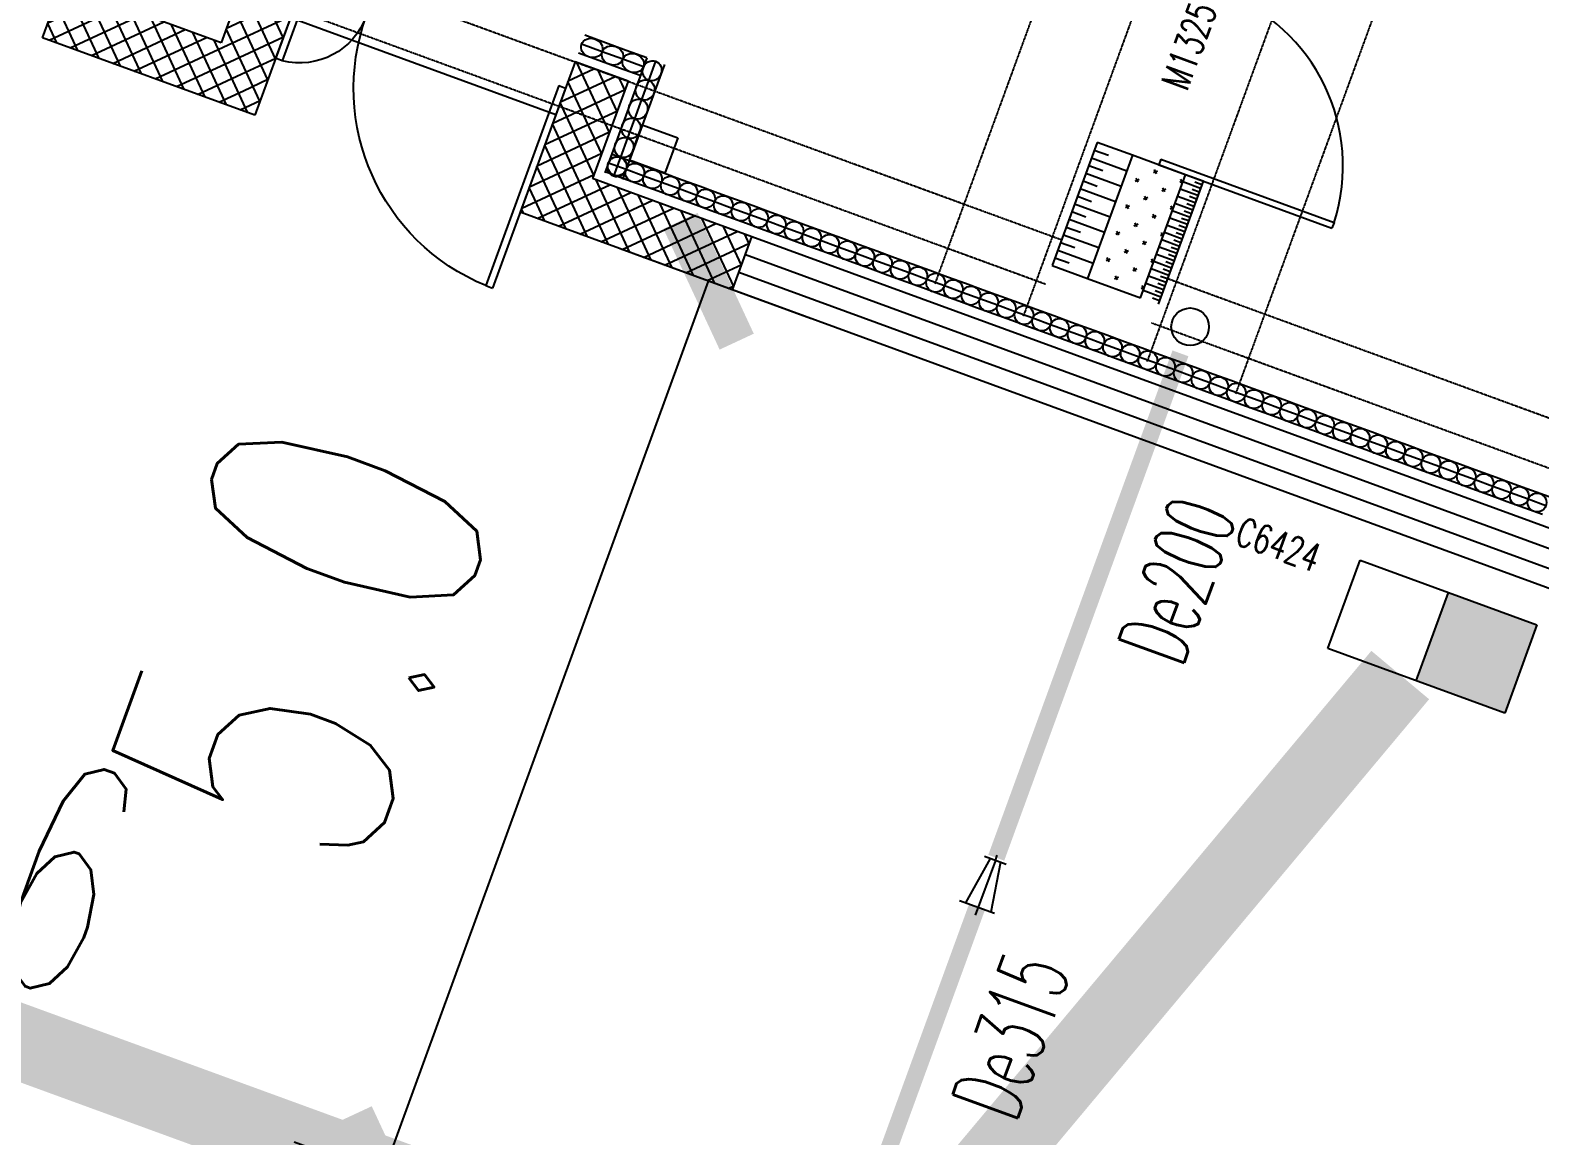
# Model space of a CAD drawing. Extents: x -111898 to 889894, y -2 to 1194865.
# Drawn here: x 665964 to 673980, y 940114 to 945982 of the extents above; entities that cross this region are included whole.
import ezdxf

# ---------------------------------------------------------------- set-up
doc = ezdxf.new("R2010")
doc.units = 0
doc.header["$LTSCALE"] = 10
doc.header["$MEASUREMENT"] = 0
doc.linetypes.add('10平面$0$DASH', pattern=[0.35, 0.25, -0.1])
doc.layers.get('Defpoints').update_dxf_attribs({"color": 210})
for name, color, linetype in [('0-WALL', 252, 'Continuous'), ('1-单体雨水', 131, 'Continuous'), ('10平面$0$10平面$0$WINDOW', 4, 'Continuous'), ('10平面$0$10平面$0$WINDOW_TEXT', 7, 'Continuous'), ('10平面$0$99平面图例外参$0$A-HATCH-2', 251, 'Continuous'), ('10平面$0$A-HRAIL', 173, 'Continuous'), ('10平面$0$A-LIN-V', 9, 'Continuous'), ('10平面$0$AS-WALL', 40, 'Continuous'), ('10平面$0$PUB_HATCH', 8, 'Continuous'), ('Gps-ZF雨水', 4, 'TG_Y'), ('TEXT_雨水', 4, 'Continuous'), ('TWT_雨水口', 4, 'Continuous'), ('VPIPE-雨水', 4, 'Continuous'), ('WALL', 252, 'Continuous'), ('建-窗', 252, 'Continuous'), ('建-门窗编号', 7, 'Continuous'), ('污水标高', 2, 'Continuous'), ('虹吸管道配件', 7, 'Continuous')]:
    doc.layers.add(name, color=color, linetype=linetype)
doc.styles.add('10平面$0$10平面$0$_TCH_WINDOW', font='SIMPLEX', dxfattribs={"height": 3.5, "bigfont": 'GBCBIG'})
doc.styles.add('_TCH_DIM_T3', font='SIMPLEX', dxfattribs={"width": 0.705882, "bigfont": 'GBCBIG'})
doc.styles.add('_TWT_PIPEDN', font='SIMPLEX', dxfattribs={"width": 0.6, "height": 3, "bigfont": 'HZTXT'})
doc.styles.add('A-WIN-LABEL', font='SIMPLEX', dxfattribs={"bigfont": 'GBCBIG'})
doc.styles.add('TG_LINETYPE', font='SIMPLEX', dxfattribs={"width": 0.8, "height": 3.5, "bigfont": 'HZTXT'})
doc.linetypes.add('TG_Y', pattern='A,2,-0.3,["Y",TG_LINETYPE,S=0.1,R=0,X=-0.25,Y=-0.15],0', length=2.3)
doc.dimstyles.new('_TCH_ARCH&&500', dxfattribs={"dimtxt": 1487.5, "dimasz": 500, "dimexe": 500, "dimexo": 500, "dimgap": 631.25, "dimtad": 1, "dimdec": 1, "dimlfac": 0.001, "dimzin": 0, "dimdsep": 46, "dimtxsty": '_TCH_DIM_T3', "dimblk": 'ARCHTICK', "dimcen": 0.09, "dimclrt": 7, "dimazin": 2, "dimtfac": 1, "dimtdec": 1, "dimtix": 1, "dimtmove": 2, "dimatfit": 3, "dimfxl": 0, "dimtolj": 1, "dimtzin": 0, "dimarcsym": 0})
pattern_1 = [(45, (60, 0), (-60.0001, 60.0001), []), (135, (60, 0), (-60.0001, -60.0001), [])]

# ---------------------------------------------------------------- blocks, each defined once
blk = doc.blocks.new('10平面$0$DOOR2DLIB$SYSLIB$00000123')
at = {"color": 0}
for p, q in [((0.475, -0.0014), (0.475, 0.7521)), ((0.475, 0.7521), (0.5, 0.7521)), ((0.5, -0.0014), (0.5, 0.7521)), ((-0.5, 0), (-0.5, 0.252)), ((-0.475, 0.252), (-0.5, 0.252)), ((-0.475, 0), (-0.475, 0.252)), ((-0.475, 0), (-0.5, 0)), ((0.475, -0.0014), (0.5, -0.0014))]:
    blk.add_line(p, q, dxfattribs=at)
for centre, radius, start, end in [((0.5046, -0.0019), 0.7546, 92.2493, 179.7238), ((-0.5008, 0.0026), 0.2508, 359.7899, 84.0974)]:
    blk.add_arc(centre, radius, start, end, dxfattribs=at)
blk = doc.blocks.new('10平面$0$G$C325EBD4F')
at = {"layer": '10平面$0$PUB_HATCH'}
h = blk.add_hatch(dxfattribs=at)
h.set_pattern_fill('多孔材料', color=256, scale=30, style=0)
h.set_pattern_definition(pattern_1)
h.paths.add_polyline_path([(3700, -50), (3400, 250), (3400, -300), (3700, -600)])
h = blk.add_hatch(dxfattribs=at)
h.set_pattern_fill('多孔材料', color=256, scale=30, style=0)
h.set_pattern_definition(pattern_1)
h.paths.add_polyline_path([(5500, 250), (5200, 250), (5200, -50)])
h = blk.add_hatch(dxfattribs=at)
h.set_pattern_fill('多孔材料', color=256, scale=30, style=0)
h.set_pattern_definition(pattern_1)
h.paths.add_polyline_path([(5500, 250), (5200, -50), (5200, -600), (5500, -300)])
h = blk.add_hatch(dxfattribs=at)
h.set_pattern_fill('多孔材料', color=256, scale=30, style=0)
h.set_pattern_definition(pattern_1)
h.paths.add_polyline_path([(3700, -600), (3400, -300), (2500, -300), (2500, -600)])
h = blk.add_hatch(dxfattribs=at)
h.set_pattern_fill('多孔材料', color=256, scale=30, style=0)
h.set_pattern_definition(pattern_1)
h.paths.add_polyline_path([(6400, -300), (5500, -300), (5200, -600), (6400, -600)])
at = {"layer": '10平面$0$10平面$0$WINDOW'}
blk.add_line((5200, -50), (3700, -50), dxfattribs=at)
at = {"layer": '10平面$0$AS-WALL'}
for p, q in [((3400, 250), (3400, -300)), ((5500, 250), (5200, 250)), ((5200, 250), (5200, -50)), ((5500, 250), (5500, -300)), ((3700, -50), (3700, -600)), ((5200, -50), (5200, -600)), ((3400, -300), (2500, -300)), ((2500, -600), (2500, -300)), ((6400, -300), (5500, -300)), ((6400, -600), (6400, -300)), ((3700, -600), (2500, -600)), ((6400, -600), (5200, -600))]:
    blk.add_line(p, q, dxfattribs=at)
at = {"layer": '10平面$0$10平面$0$WINDOW'}
ref = blk.add_blockref('10平面$0$DOOR2DLIB$SYSLIB$00000123', (4450, 100), dxfattribs=dict(at, xscale=-1500, yscale=1500, zscale=300, rotation=180.0000000000445))
ref.add_attrib('A', 'MLC1584', (4117.5, 313.1), dxfattribs={"layer": '10平面$0$10平面$0$WINDOW_TEXT', "height": 148.75, "style": '10平面$0$10平面$0$_TCH_WINDOW', "width": 0.705882})
blk = doc.blocks.new('A$C5F4A4BCE')
at = {"layer": '虹吸管道配件'}
for p, q in [((307, 347), (30, 146)), ((333, 321), (54, 43)), ((388, 266), (278, 376)), ((333, 321), (360, 348)), ((359, 295), (158, 18)), ((177, 0), (0, 176))]:
    blk.add_line(p, q, dxfattribs=at)
blk = doc.blocks.new('10平面$0$99平面图例外参$0$$LinePat$圆环')
for points in [[(0, 150), (300, 150)], [(0, 0), (300, 0)], [(0, -150), (300, -150)]]:
    blk.add_lwpolyline(points)
at = {"color": 0}
blk.add_circle((150, 0), 150, dxfattribs=at)
blk = doc.blocks.new('10平面$0$99平面图例外参$0$$LinePat$填挖边坡')
at = {"color": 0}
for p, q in [((0, 0), (0, -1500)), ((300, 0), (300, -600))]:
    blk.add_line(p, q, dxfattribs=at)
at = {"layer": 'Defpoints', "color": 0}
blk.add_point((600, 0), dxfattribs=at)
blk = doc.blocks.new('WINDOW2DLIB$DYNSTYLE$00000005')
at = {"color": 0}
for points in [[(-0.5, 0.5), (-0.5, -0.5)], [(-0.5, 0.5), (0.5, 0.5)], [(0.5, -0.5), (0.5, 0.5)], [(0.5, 0.1667), (-0.5, 0.1667)], [(0.5, -0.1667), (-0.5, -0.1667)], [(-0.5, -0.5), (0.5, -0.5)]]:
    blk.add_lwpolyline(points, dxfattribs=at)
blk = doc.blocks.new('$TwtSys$00000424')
for p, q in [((-500, 250), (500, 250)), ((-500, -250), (-500, 250)), ((0, -250), (0, 250)), ((500, 250), (500, -250)), ((500, -250), (-500, -250))]:
    blk.add_line(p, q)
blk.add_solid([(0, 250), (500, 250), (0, -250), (500, -250)])
blk = doc.blocks.new('_ArchTick')
at = {"color": 0, "linetype": 'ByBlock', "const_width": 0.4}
blk.add_lwpolyline([(-0.5, -0.5), (0.5, 0.5)], dxfattribs=at)
blk = doc.blocks.new('*D8439')
at = {"layer": 'Defpoints', "color": 0, "transparency": 16777216}
for p in [(669566.8, 944649.3), (670577.6, 944280.4), (668847.5, 939539.4)]:
    blk.add_point(p, dxfattribs=at)
at = {"layer": '污水标高', "color": 0, "lineweight": -2, "transparency": 16777216}
for p, q in [((670107.9, 944451.8), (669097.1, 944820.7)), ((667836.6, 939908.3), (669566.8, 944649.3)), ((668377.8, 939710.8), (667366.9, 940079.7))]:
    blk.add_line(p, q, dxfattribs=at)
at = {"layer": '污水标高', "color": 0, "lineweight": -2, "transparency": 16777216, "xscale": 500, "yscale": 500, "zscale": 500}
for p, rotation in [((669566.8, 944649.3), 69.95104027253528), ((667836.6, 939908.3), 249.9510402725353)]:
    blk.add_blockref('_ArchTick', p, dxfattribs=dict(at, rotation=rotation))
at = {"layer": '污水标高', "color": 7, "transparency": 16777216, "insert": (667410, 942750.2), "char_height": 1487.5, "attachment_point": 5, "rotation": 69.95104, "style": '_TCH_DIM_T3'}
blk.add_mtext('\\A1;5.0', dxfattribs=at)

msp = doc.modelspace()

# ---------------------------------------------------------------- hatches: boundary and pattern name
at = {"layer": '0-WALL'}
h = msp.add_hatch(dxfattribs=at)
h.set_pattern_fill('草坪或沼泽', color=8, scale=400, angle=-0.200257)
h.set_pattern_definition([(359.79974, (-824318.4, 704905.5), (1605.5824, 1594.398), [240, -48, 64, -48, 240, -960]), (359.79974, (-824398.3, 704953.8), (1605.5824, 1594.398), [160, -120, 240, -120, 160, -800]), (359.79974, (-823836, 705591.9), (1605.5824, 1594.398), [200, -80, 200, -1120]), (359.79974, (-824634.9, 705914.7), (1605.5824, 1594.398), [80, -160, 80, -1280]), (89.79974, (-824474.9, 705914.1), (-1594.398, 1605.5824), [144, -1456]), (89.79974, (-823998.3, 704952.4), (-1594.398, 1605.5824), [160, -1440]), (89.79974, (-823596, 705591), (-1594.398, 1605.5824), [160, -1440]), (44.79974, (-823790.3, 704935.7), (5.5922, 1599.9902), [160, -2102.7417]), (134.79974, (-824206.3, 704937.2), (-1599.9902, 5.5922), [160, -2102.7417]), (63.23469, (-823838.3, 704943.9), (5.5922, 1599.99023), [160, -3417.7088]), (75.7635, (-823918.27, 704952.15), (5.59221, 1599.99023), [160, -6436.969]), (75.7635, (-823516.03, 705590.75), (5.59221, 1599.99023), [128, -6468.969]), (75.7635, (-824442.9, 705914), (5.59221, 1599.99023), [112, -6484.969]), (103.835987, (-824078.27, 704952.7), (5.59221, 1599.99023), [160, -6436.969]), (103.835987, (-823676.03, 705591.3), (5.59221, 1599.99023), [128, -6468.969]), (103.835987, (-824506.9, 705914.2), (5.59221, 1599.99023), [112, -6484.969]), (116.364795, (-824158.3, 704945), (5.5922, 1599.99023), [160, -3417.7069])])
edge = h.paths.add_edge_path()
edge.add_line((741503.08, 933538.38), (741712.87, 934018.57))
edge.add_line((741712.87, 934018.57), (745060.96, 941812.89))
edge.add_line((745060.96, 941812.89), (766890.86, 1001849.76))
edge.add_line((766890.86, 1001849.76), (760346.98, 1016169.02))
edge.add_line((760346.98, 1016169.02), (737579.78, 1026362.54))
edge.add_line((737579.78, 1026362.54), (720756.11, 1037729.77))
edge.add_line((720756.11, 1037729.77), (653654.65, 1067773.01))
edge.add_line((653654.65, 1067773.01), (467795.25, 820503.81))
edge.add_line((467795.25, 820503.81), (468143.58, 820404.89))
edge.add_line((468143.58, 820404.89), (647181.92, 1058601.18))
edge.add_line((647181.92, 1058601.18), (648464.56, 1058132.56))
edge.add_line((648464.56, 1058132.56), (650350.23, 1063296.8))
edge.add_line((650350.23, 1063296.8), (720796.15, 1037558.69))
edge.add_line((720796.15, 1037558.69), (718909.6, 1032395.07))
edge.add_line((718909.6, 1032395.07), (725484.49, 1029992.9))
edge.add_line((725484.49, 1029992.9), (726513.26, 1032808.65))
edge.add_line((726513.26, 1032808.65), (729331.07, 1031779.14))
edge.add_line((729331.07, 1031779.14), (728302.36, 1028963.46))
edge.add_line((728302.36, 1028963.46), (747084.56, 1022101.19))
edge.add_line((747084.56, 1022101.19), (755217.14, 1018452.95))
edge.add_arc((743028.5, 1006160.87), 17310.64, -14.619994, 45.242091, ccw=False)
edge.add_line((759778.64, 1001791.54), (760685.99, 1001458.08))
edge.add_line((760685.99, 1001458.08), (765094.65, 999847.31))
edge.add_line((765094.65, 999847.31), (740941.69, 933744.02))
edge.add_line((740941.69, 933744.02), (741503.08, 933538.38))
at = {"layer": '10平面$0$PUB_HATCH'}
h = msp.add_hatch(dxfattribs=at)
h.set_pattern_fill('石膏板', color=256, scale=30, angle=-20.070289, style=0)
h.set_pattern_definition([(24.929711, (581260.3, 187846.72), (-44.707476, 96.183378), [24, -82.06602]), (114.929711, (581417.13, 187789.42), (-96.183378, -44.707476), [24, -82.06602])])
h.paths.add_polyline_path([(671860.48, 944561.2), (672099.33, 945214.94), (671817.55, 945317.89), (671578.7, 944664.16)])

# ---------------------------------------------------------------- linework, layer by layer
at = {"layer": '1-单体雨水', "const_width": 90}
for points in [[(671094.22, 941589.71), (672072.26, 944266.64)], [(670992, 941328.25), (670305.66, 939449.71)]]:
    msp.add_lwpolyline(points, dxfattribs=at)
at = {"layer": '10平面$0$A-LIN-V', "color": 8}
for p, q in [((671629.7, 945386.52), (671390.85, 944732.79)), ((671817.55, 945317.89), (671629.7, 945386.52)), ((672193.26, 945180.62), (671954.41, 944526.89)), ((672193.26, 945180.62), (672099.33, 945214.94))]:
    msp.add_line(p, q, dxfattribs=at)
at = {"layer": '10平面$0$AS-WALL', "color": 8}
for p, q in [((671817.55, 945317.89), (671578.7, 944664.16)), ((672099.33, 945214.94), (671817.55, 945317.89)), ((671860.48, 944561.2), (672099.33, 945214.94)), ((671578.7, 944664.16), (671860.48, 944561.2))]:
    msp.add_line(p, q, dxfattribs=at)
at = {"layer": 'Defpoints', "color": 1}
msp.add_lwpolyline([(669402.71, 945410.56), (669334.07, 945222.71), (669146.22, 945291.34), (669214.85, 945479.19)], close=True, dxfattribs=at)
at = {"layer": 'Gps-ZF雨水', "ltscale": 0.1, "const_width": 400}
for points in [[(655420.6, 944439.37), (669754.15, 939208.51)], [(673239.24, 942559.47), (670781.85, 939624.9)]]:
    msp.add_lwpolyline(points, dxfattribs=at)
at = {"layer": 'VPIPE-雨水', "linetype": 'Continuous'}
msp.add_circle((672123.74, 944407.53), 100, dxfattribs=at)
at = {"layer": 'WALL', "color": 8, "linetype": '10平面$0$DASH'}
for p, q in [((670769.92, 944636), (701895.69, 1029828)), ((671239.56, 944464.41), (702365.32, 1029656.41)), ((671897.05, 944224.19), (703022.81, 1029416.19)), ((672366.69, 944052.6), (703492.45, 1029244.6)), ((666975.65, 946501.37), (671440.95, 944869.92)), ((666889.86, 946266.55), (671355.16, 944635.11)), ((672004.52, 944664.02), (676469.82, 943032.58)), ((671918.72, 944429.2), (676384.02, 942797.76))]:
    msp.add_line(p, q, dxfattribs=at)
at = {"layer": 'WALL', "color": 8}
msp.add_line((669693.38, 944603.46), (669796.33, 944885.24), dxfattribs=at)
msp.add_lwpolyline([(669693.38, 944603.46), (669796.33, 944885.24)], dxfattribs=at)

# ---------------------------------------------------------------- block references
at = {"layer": '10平面$0$10平面$0$WINDOW'}
ref = msp.add_blockref('10平面$0$DOOR2DLIB$SYSLIB$00000123', (672181.5, 945876.94), dxfattribs=dict(at, xscale=-1300, yscale=-1300, zscale=300, rotation=69.92971143552818))
ref.add_attrib('A', 'M1325', (672107.32, 945653.85), dxfattribs={"layer": '10平面$0$10平面$0$WINDOW_TEXT', "height": 148.75, "rotation": 69.929711, "style": '10平面$0$10平面$0$_TCH_WINDOW', "width": 0.705882})
at = {"layer": '10平面$0$99平面图例外参$0$A-HATCH-2', "color": 8}
for p, xscale, yscale, zscale, rotation in [((671599.84, 945304.81), 0.1449999998142448, 0.1333333333333333, 0.1333333333333333, 69.92971143541008), ((671569.98, 945223.09), 0.1449999998142448, 0.1333333333333333, 0.1333333333333333, 69.92971143541008), ((671540.13, 945141.37), 0.1449999998142448, 0.1333333333333333, 0.1333333333333333, 69.92971143541008), ((672179.21, 945142.17), 0.06823529403023287, 0.06666666666666667, 0.06666666666666667, 249.9297114337832), ((672193.26, 945180.62), 0.06823529403023287, 0.06666666666666667, 0.06666666666666667, 249.9297114337832), ((671510.27, 945059.66), 0.1449999998142448, 0.1333333333333333, 0.1333333333333333, 69.92971143541008), ((672151.11, 945065.26), 0.06823529403023287, 0.06666666666666667, 0.06666666666666667, 249.9297114337832), ((672165.16, 945103.71), 0.06823529403023287, 0.06666666666666667, 0.06666666666666667, 249.9297114337832), ((671480.42, 944977.94), 0.1449999998142448, 0.1333333333333333, 0.1333333333333333, 69.92971143541008), ((672123.01, 944988.35), 0.06823529403023287, 0.06666666666666667, 0.06666666666666667, 249.9297114337832), ((672137.06, 945026.8), 0.06823529403023287, 0.06666666666666667, 0.06666666666666667, 249.9297114337832), ((671450.56, 944896.22), 0.1449999998142448, 0.1333333333333333, 0.1333333333333333, 69.92971143541008), ((672080.86, 944872.98), 0.06823529403023287, 0.06666666666666667, 0.06666666666666667, 249.9297114337832), ((672094.91, 944911.44), 0.06823529403023287, 0.06666666666666667, 0.06666666666666667, 249.9297114337832), ((672108.96, 944949.89), 0.06823529403023287, 0.06666666666666667, 0.06666666666666667, 249.9297114337832), ((671420.7, 944814.51), 0.1449999998142448, 0.1333333333333333, 0.1333333333333333, 69.92971143541008), ((672052.76, 944796.07), 0.06823529403023287, 0.06666666666666667, 0.06666666666666667, 249.9297114337832), ((672066.81, 944834.53), 0.06823529403023287, 0.06666666666666667, 0.06666666666666667, 249.9297114337832), ((671390.85, 944732.79), 0.1449999998142448, 0.1333333333333333, 0.1333333333333333, 69.92971143541008), ((672024.66, 944719.16), 0.06823529403023287, 0.06666666666666667, 0.06666666666666667, 249.9297114337832), ((672038.71, 944757.62), 0.06823529403023287, 0.06666666666666667, 0.06666666666666667, 249.9297114337832), ((671996.56, 944642.25), 0.06823529403023287, 0.06666666666666667, 0.06666666666666667, 249.9297114337832), ((672010.61, 944680.71), 0.06823529403023287, 0.06666666666666667, 0.06666666666666667, 249.9297114337832), ((671968.46, 944565.34), 0.06823529403023287, 0.06666666666666667, 0.06666666666666667, 249.9297114337832), ((671982.51, 944603.8), 0.06823529403023287, 0.06666666666666667, 0.06666666666666667, 249.9297114337832)]:
    msp.add_blockref('10平面$0$99平面图例外参$0$$LinePat$填挖边坡', p, dxfattribs=dict(at, xscale=xscale, yscale=yscale, zscale=zscale, rotation=rotation))
at = {"layer": '10平面$0$A-HRAIL'}
for p, xscale, yscale, zscale, rotation in [((669001.85, 945867.54), 0.3888888888074629, 0.3333333333333334, 0.3333333333333333, 159.9297114345931), ((669111.43, 945827.5), 0.3888888888074629, 0.3333333333333334, 0.3333333333333333, 159.9297114345931), ((669221.02, 945787.47), 0.3888888888074629, 0.3333333333333334, 0.3333333333333333, 159.9297114345931), ((669285.14, 945817.27), 0.3611111227129974, 0.3333333333333334, 0.3333333333333333, 249.9297114345931), ((669247.96, 945715.52), 0.3611111227129974, 0.3333333333333334, 0.3333333333333333, 249.9297114345931), ((669210.78, 945613.76), 0.3611111227129974, 0.3333333333333334, 0.3333333333333333, 249.9297114345931), ((669173.61, 945512.01), 0.3611111227129974, 0.3333333333333334, 0.3333333333333333, 249.9297114345931), ((669136.43, 945410.25), 0.3611111227129974, 0.3333333333333334, 0.3333333333333333, 249.9297114345931), ((669099.25, 945308.5), 0.3611111227129974, 0.3333333333333334, 0.3333333333333333, 249.9297114345931), ((669128.26, 945242.18), 0.3333333334243581, 0.3333333334243581, 0.3333333334243581, 159.9297114345931), ((669222.18, 945207.87), 0.3333333334243581, 0.3333333334243581, 0.3333333334243581, 159.9297114345931), ((669316.11, 945173.55), 0.3333333334243581, 0.3333333334243581, 0.3333333334243581, 159.9297114345931), ((669410.04, 945139.23), 0.3333333334243581, 0.3333333334243581, 0.3333333334243581, 159.9297114345931), ((669503.97, 945104.92), 0.3333333334243581, 0.3333333334243581, 0.3333333334243581, 159.9297114345931), ((669597.89, 945070.6), 0.3333333334243581, 0.3333333334243581, 0.3333333334243581, 159.9297114345931), ((669691.82, 945036.28), 0.3333333334243581, 0.3333333334243581, 0.3333333334243581, 159.9297114345931), ((669785.75, 945001.96), 0.3333333334243581, 0.3333333334243581, 0.3333333334243581, 159.9297114345931), ((669879.67, 944967.65), 0.3333333334243581, 0.3333333334243581, 0.3333333334243581, 159.9297114345931), ((669973.6, 944933.33), 0.3333333334243581, 0.3333333334243581, 0.3333333334243581, 159.9297114345931), ((670067.53, 944899.01), 0.3333333334243581, 0.3333333334243581, 0.3333333334243581, 159.9297114345931), ((670161.46, 944864.69), 0.3333333334243581, 0.3333333334243581, 0.3333333334243581, 159.9297114345931), ((670255.38, 944830.38), 0.3333333334243581, 0.3333333334243581, 0.3333333334243581, 159.9297114345931), ((670349.31, 944796.06), 0.3333333334243581, 0.3333333334243581, 0.3333333334243581, 159.9297114345931), ((670443.24, 944761.74), 0.3333333334243581, 0.3333333334243581, 0.3333333334243581, 159.9297114345931), ((670537.17, 944727.43), 0.3333333334243581, 0.3333333334243581, 0.3333333334243581, 159.9297114345931), ((670631.09, 944693.11), 0.3333333334243581, 0.3333333334243581, 0.3333333334243581, 159.9297114345931), ((670725.02, 944658.79), 0.3333333334243581, 0.3333333334243581, 0.3333333334243581, 159.9297114345931), ((670818.95, 944624.47), 0.3333333334243581, 0.3333333334243581, 0.3333333334243581, 159.9297114345931), ((670912.87, 944590.16), 0.3333333334243581, 0.3333333334243581, 0.3333333334243581, 159.9297114345931), ((671006.8, 944555.84), 0.3333333334243581, 0.3333333334243581, 0.3333333334243581, 159.9297114345931), ((671100.73, 944521.52), 0.3333333334243581, 0.3333333334243581, 0.3333333334243581, 159.9297114345931), ((671194.66, 944487.2), 0.3333333334243581, 0.3333333334243581, 0.3333333334243581, 159.9297114345931), ((671288.58, 944452.89), 0.3333333334243581, 0.3333333334243581, 0.3333333334243581, 159.9297114345931), ((671382.51, 944418.57), 0.3333333334243581, 0.3333333334243581, 0.3333333334243581, 159.9297114345931), ((671476.44, 944384.25), 0.3333333334243581, 0.3333333334243581, 0.3333333334243581, 159.9297114345931), ((671570.36, 944349.94), 0.3333333334243581, 0.3333333334243581, 0.3333333334243581, 159.9297114345931), ((671664.29, 944315.62), 0.3333333334243581, 0.3333333334243581, 0.3333333334243581, 159.9297114345931), ((671758.22, 944281.3), 0.3333333334243581, 0.3333333334243581, 0.3333333334243581, 159.9297114345931), ((671852.15, 944246.98), 0.3333333334243581, 0.3333333334243581, 0.3333333334243581, 159.9297114345931), ((671946.07, 944212.67), 0.3333333334243581, 0.3333333334243581, 0.3333333334243581, 159.9297114345931), ((672040, 944178.35), 0.3333333334243581, 0.3333333334243581, 0.3333333334243581, 159.9297114345931), ((672133.93, 944144.03), 0.3333333334243581, 0.3333333334243581, 0.3333333334243581, 159.9297114345931), ((672227.86, 944109.71), 0.3333333334243581, 0.3333333334243581, 0.3333333334243581, 159.9297114345931), ((672321.78, 944075.4), 0.3333333334243581, 0.3333333334243581, 0.3333333334243581, 159.9297114345931), ((672415.71, 944041.08), 0.3333333334243581, 0.3333333334243581, 0.3333333334243581, 159.9297114345931), ((672509.64, 944006.76), 0.3333333334243581, 0.3333333334243581, 0.3333333334243581, 159.9297114345931), ((672603.56, 943972.45), 0.3333333334243581, 0.3333333334243581, 0.3333333334243581, 159.9297114345931), ((672697.49, 943938.13), 0.3333333334243581, 0.3333333334243581, 0.3333333334243581, 159.9297114345931), ((672791.42, 943903.81), 0.3333333334243581, 0.3333333334243581, 0.3333333334243581, 159.9297114345931), ((672885.35, 943869.49), 0.3333333334243581, 0.3333333334243581, 0.3333333334243581, 159.9297114345931), ((672979.27, 943835.18), 0.3333333334243581, 0.3333333334243581, 0.3333333334243581, 159.9297114345931), ((673073.2, 943800.86), 0.3333333334243581, 0.3333333334243581, 0.3333333334243581, 159.9297114345931), ((673167.13, 943766.54), 0.3333333334243581, 0.3333333334243581, 0.3333333334243581, 159.9297114345931), ((673261.05, 943732.22), 0.3333333334243581, 0.3333333334243581, 0.3333333334243581, 159.9297114345931), ((673354.98, 943697.91), 0.3333333334243581, 0.3333333334243581, 0.3333333334243581, 159.9297114345931), ((673448.91, 943663.59), 0.3333333334243581, 0.3333333334243581, 0.3333333334243581, 159.9297114345931), ((673542.84, 943629.27), 0.3333333334243581, 0.3333333334243581, 0.3333333334243581, 159.9297114345931), ((673636.76, 943594.96), 0.3333333334243581, 0.3333333334243581, 0.3333333334243581, 159.9297114345931), ((673730.69, 943560.64), 0.3333333334243581, 0.3333333334243581, 0.3333333334243581, 159.9297114345931), ((673824.62, 943526.32), 0.3333333334243581, 0.3333333334243581, 0.3333333334243581, 159.9297114345931), ((673918.55, 943492), 0.3333333334243581, 0.3333333334243581, 0.3333333334243581, 159.9297114345931), ((674012.47, 943457.69), 0.3333333334243581, 0.3333333334243581, 0.3333333334243581, 159.9297114345931)]:
    msp.add_blockref('10平面$0$99平面图例外参$0$$LinePat$圆环', p, dxfattribs=dict(at, xscale=xscale, yscale=yscale, zscale=zscale, rotation=rotation))
at = {"layer": 'TWT_雨水口', "rotation": 339.9297083984292}
msp.add_blockref('$TwtSys$00000424', (673409.91, 942763.27), dxfattribs=at)
at = {"layer": 'WALL', "color": 8, "rotation": 339.9297114345931}
msp.add_blockref('10平面$0$G$C325EBD4F', (663887.94, 947363.33), dxfattribs=at)
at = {"layer": '建-窗'}
ref = msp.add_blockref('WINDOW2DLIB$DYNSTYLE$00000005', (672750.53, 943646.2), dxfattribs=dict(at, xscale=6400, yscale=-300, zscale=300, rotation=159.929711440973))
ref.add_attrib('A', 'C6424', (672353.73, 943259.51), dxfattribs={"layer": '建-门窗编号', "height": 148.75, "rotation": 339.929711, "style": 'A-WIN-LABEL', "width": 0.705882})
at = {"layer": '虹吸管道配件', "lineweight": -2, "xscale": 0.7866797424559363, "yscale": 0.7866797424559363, "zscale": 0.7866797424559363, "rotation": 24.92971144896942}
msp.add_blockref('A$C5F4A4BCE', (670958.2, 941236.11), dxfattribs=at)

# ---------------------------------------------------------------- texts
at = {"layer": 'TEXT_雨水', "style": '_TWT_PIPEDN', "width": 0.557143}
for s, height, rotation, p in [('De200', 367.5, 69.929711, (672079.01, 942591.33)), ('L=15.26', 1225, 339.95104, (662557.44, 942140.91)), ('De315', 367.5, 69.929711, (671195.9, 940174.24))]:
    msp.add_text(s, height=height, rotation=rotation, dxfattribs=at).set_placement(p)

# ---------------------------------------------------------------- dimensions: what is measured, and where the dimension line sits
at = {"layer": '污水标高', "color": 2}
dim = msp.add_linear_dim(base=(669566.75, 944649.3), p1=(668847.47, 939539.4), p2=(670577.64, 944280.39), angle=69.95104, dimstyle='_TCH_ARCH&&500', override={"dimgap": 0}, dxfattribs=at)
dim.commit()
dim.dimension.update_dxf_attribs({"geometry": '*D8439', "text_midpoint": (667409.99, 942750.18), "dimtype": 161, "text_rotation": 69.95104})

doc.saveas('drawing.dxf')
